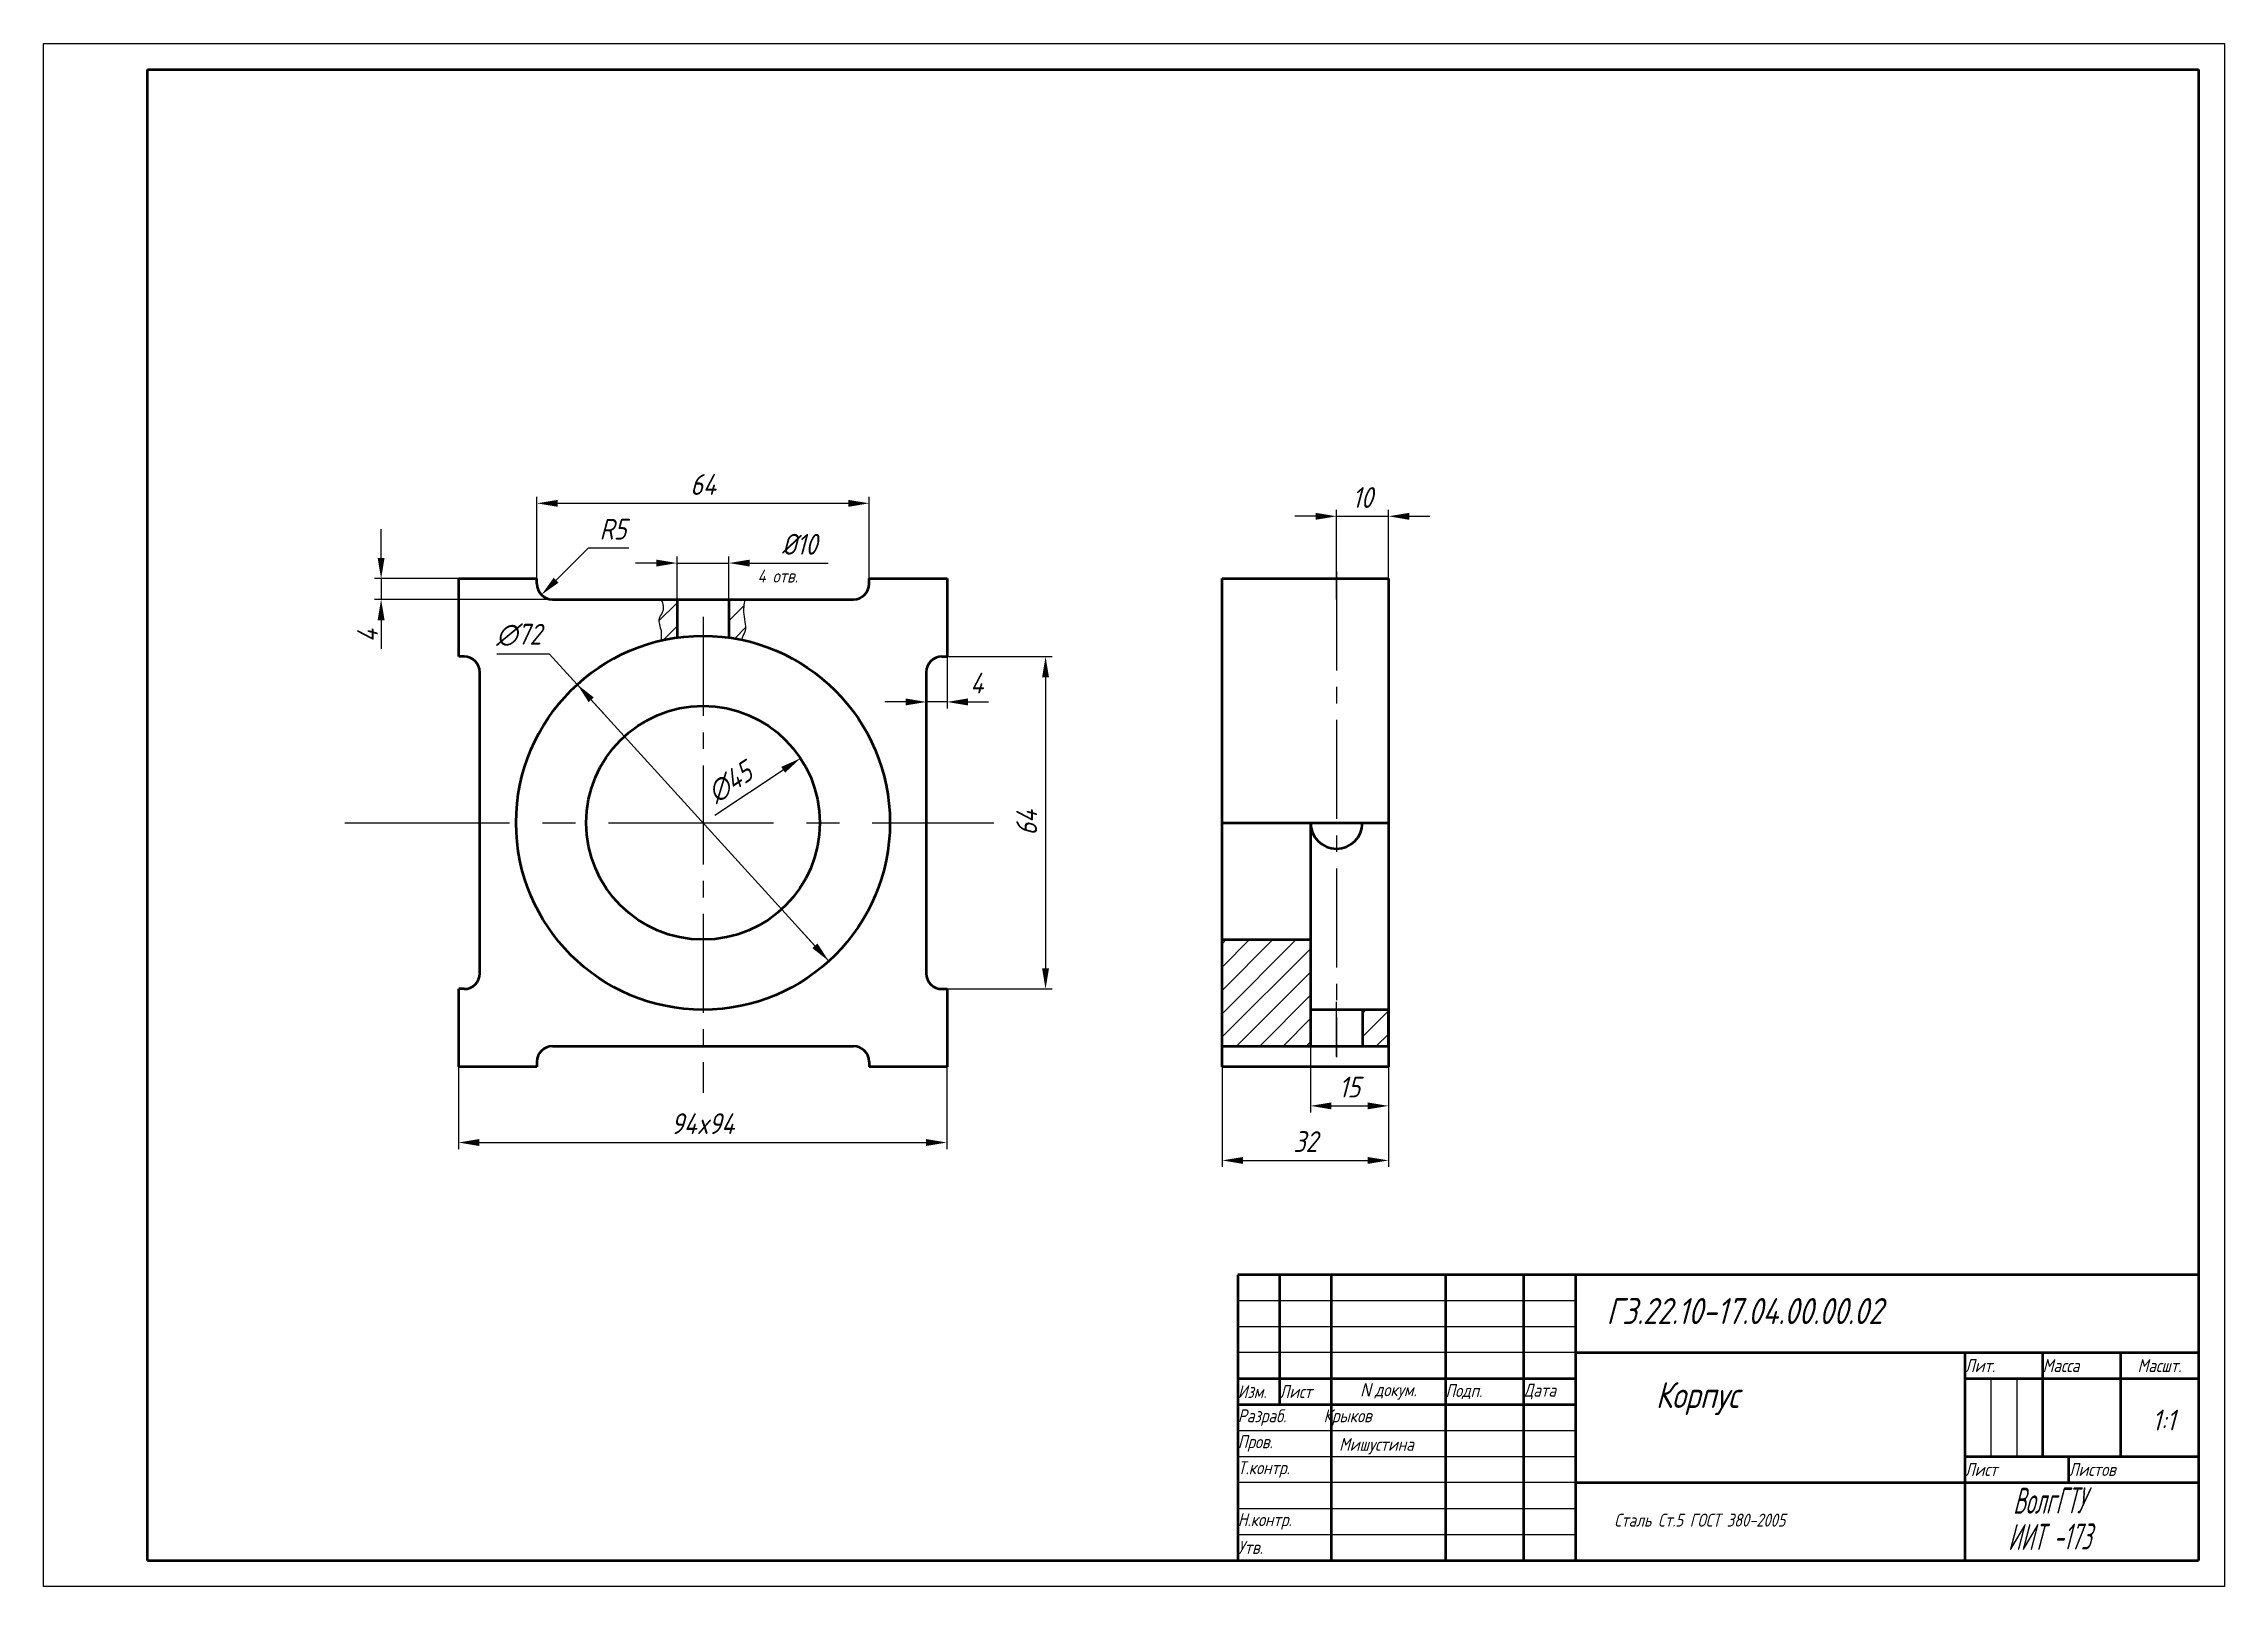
# Model space of a CAD drawing. Header units: millimetres. Extents: x -2923 to -2503, y -1923 to -1626.
import ezdxf

# ---------------------------------------------------------------- set-up
doc = ezdxf.new("R2010")
doc.units = ezdxf.units.MM
doc.linetypes.add('осевая', pattern=[50.8, 31.75, -6.35, 6.35, -6.35])
doc.linetypes.add('осевая2', pattern=[28.575, 19.05, -3.175, 3.175, -3.175])
for name, color, linetype, lineweight in [('Осевые', 7, 'осевая2', 25), ('Основные', 7, 'Continuous', 53), ('РАМКА', 7, 'Continuous', 53), ('РАМКА1', 7, 'Continuous', 25), ('текст', 7, 'Continuous', 25), ('Тонкие', 7, 'Continuous', 25)]:
    doc.layers.add(name, color=color, linetype=linetype, lineweight=lineweight)
doc.styles.add('ADRF1', font='simplex.shx', dxfattribs={"width": 0.8, "oblique": 15})
doc.styles.get("Standard").update_dxf_attribs({"font": '', "oblique": 15})
doc.styles.get('Standard').set_extended_font_data('GOST type A')
doc.dimstyles.new('SO-25', dxfattribs={"dimtxt": 4, "dimasz": 4, "dimexe": 1.25, "dimexo": 0, "dimgap": 1.625, "dimtad": 1, "dimtoh": 1, "dimdec": 0, "dimtxsty": 'ADRF1', "dimcen": 2.5, "dimadec": 0, "dimazin": 0, "dimtfac": 1, "dimtdec": 0, "dimtmove": 0, "dimatfit": 3, "dimfxl": 1, "dimarcsym": 0})

# ---------------------------------------------------------------- blocks, each defined once
blk = doc.blocks.new('*D71')
at = {"layer": 'Defpoints', "color": 0, "transparency": 16777216}
for p in [(-2843.3, -1823.37), (-2749.23, -1823.37), (-2749.23, -1837.93)]:
    blk.add_point(p, dxfattribs=at)
at = {"layer": 'Тонкие', "color": 0, "lineweight": -2, "transparency": 16777216}
for p, q in [((-2843.3, -1823.37), (-2843.3, -1839.18)), ((-2749.23, -1823.37), (-2749.23, -1839.18)), ((-2839.3, -1837.93), (-2753.23, -1837.93))]:
    blk.add_line(p, q, dxfattribs=at)
at = {"layer": 'Тонкие', "color": 0, "transparency": 16777216}
for points in [[(-2839.3, -1837.26), (-2839.3, -1838.59), (-2843.3, -1837.93)], [(-2753.23, -1837.26), (-2753.23, -1838.59), (-2749.23, -1837.93)]]:
    blk.add_solid(points, dxfattribs=at)
at = {"layer": 'Тонкие', "color": 0, "transparency": 16777216, "insert": (-2796.27, -1834.3), "char_height": 4, "attachment_point": 5, "style": 'ADRF1'}
blk.add_mtext('94x94', dxfattribs=at)
blk = doc.blocks.new('*D72')
at = {"layer": 'Defpoints', "color": 0, "transparency": 16777216}
for p in [(-2764.19, -1714.87), (-2828.19, -1729.37), (-2764.19, -1729.37)]:
    blk.add_point(p, dxfattribs=at)
at = {"layer": 'Тонкие', "color": 0, "lineweight": -2, "transparency": 16777216}
for p, q in [((-2828.19, -1729.37), (-2828.19, -1713.62)), ((-2824.19, -1714.87), (-2768.19, -1714.87)), ((-2764.19, -1729.37), (-2764.19, -1713.62))]:
    blk.add_line(p, q, dxfattribs=at)
at = {"layer": 'Тонкие', "color": 0, "transparency": 16777216}
for points in [[(-2824.19, -1714.21), (-2824.19, -1715.54), (-2828.19, -1714.87)], [(-2768.19, -1714.21), (-2768.19, -1715.54), (-2764.19, -1714.87)]]:
    blk.add_solid(points, dxfattribs=at)
at = {"layer": 'Тонкие', "color": 0, "transparency": 16777216, "insert": (-2796.19, -1711.25), "char_height": 4, "attachment_point": 5, "style": 'ADRF1'}
blk.add_mtext('64', dxfattribs=at)
blk = doc.blocks.new('*D73')
at = {"layer": 'Defpoints', "color": 0, "transparency": 16777216}
for p in [(-2791.19, -1726.37), (-2801.19, -1733.37), (-2791.19, -1733.37)]:
    blk.add_point(p, dxfattribs=at)
at = {"layer": 'Тонкие', "color": 0, "lineweight": -2, "transparency": 16777216}
for p, q in [((-2801.19, -1733.37), (-2801.19, -1725.12)), ((-2791.19, -1733.37), (-2791.19, -1725.12)), ((-2805.19, -1726.37), (-2809.19, -1726.37)), ((-2801.19, -1726.37), (-2791.19, -1726.37)), ((-2787.19, -1726.37), (-2772.06, -1726.37))]:
    blk.add_line(p, q, dxfattribs=at)
at = {"layer": 'Тонкие', "color": 0, "transparency": 16777216}
for points in [[(-2805.19, -1725.71), (-2805.19, -1727.04), (-2801.19, -1726.37)], [(-2787.19, -1725.71), (-2787.19, -1727.04), (-2791.19, -1726.37)]]:
    blk.add_solid(points, dxfattribs=at)
at = {"layer": 'Тонкие', "color": 0, "transparency": 16777216, "insert": (-2777.63, -1722.75), "char_height": 4, "attachment_point": 5, "style": 'ADRF1'}
blk.add_mtext('%%C10', dxfattribs=at)
blk = doc.blocks.new('*D74')
at = {"layer": 'Defpoints', "color": 0, "transparency": 16777216}
for p in [(-2825.19, -1730.37), (-2827.31, -1732.49)]:
    blk.add_point(p, dxfattribs=at)
at = {"layer": 'Тонкие', "color": 0, "lineweight": -2, "transparency": 16777216}
for p, q in [((-2818.29, -1723.48), (-2824.48, -1729.67)), ((-2810.49, -1723.48), (-2818.29, -1723.48))]:
    blk.add_line(p, q, dxfattribs=at)
at = {"layer": 'Тонкие', "color": 0, "transparency": 16777216}
blk.add_solid([(-2824.95, -1729.19), (-2824.01, -1730.14), (-2827.31, -1732.49)], dxfattribs=at)
at = {"layer": 'Тонкие', "color": 0, "transparency": 16777216, "insert": (-2813.54, -1719.85), "char_height": 4, "attachment_point": 5, "style": 'ADRF1'}
blk.add_mtext('R5', dxfattribs=at)
blk = doc.blocks.new('*D76')
at = {"layer": 'Defpoints', "color": 0, "transparency": 16777216}
for p in [(-2696.19, -1823.37), (-2664.19, -1823.37), (-2664.19, -1841.37)]:
    blk.add_point(p, dxfattribs=at)
at = {"layer": 'Тонкие', "color": 0, "lineweight": -2, "transparency": 16777216}
for p, q in [((-2696.19, -1823.37), (-2696.19, -1842.62)), ((-2664.19, -1823.37), (-2664.19, -1842.62)), ((-2692.19, -1841.37), (-2668.19, -1841.37))]:
    blk.add_line(p, q, dxfattribs=at)
at = {"layer": 'Тонкие', "color": 0, "transparency": 16777216}
for points in [[(-2692.19, -1840.71), (-2692.19, -1842.04), (-2696.19, -1841.37)], [(-2668.19, -1840.71), (-2668.19, -1842.04), (-2664.19, -1841.37)]]:
    blk.add_solid(points, dxfattribs=at)
at = {"layer": 'Тонкие', "color": 0, "transparency": 16777216, "insert": (-2680.19, -1837.75), "char_height": 4, "attachment_point": 5, "style": 'ADRF1'}
blk.add_mtext('32', dxfattribs=at)
blk = doc.blocks.new('*D77')
at = {"layer": 'Defpoints', "color": 0, "transparency": 16777216}
for p in [(-2679.19, -1819.37), (-2664.19, -1819.37), (-2664.19, -1830.87)]:
    blk.add_point(p, dxfattribs=at)
at = {"layer": 'Тонкие', "color": 0, "lineweight": -2, "transparency": 16777216}
for p, q in [((-2679.19, -1819.37), (-2679.19, -1832.12)), ((-2664.19, -1819.37), (-2664.19, -1832.12)), ((-2675.19, -1830.87), (-2668.19, -1830.87))]:
    blk.add_line(p, q, dxfattribs=at)
at = {"layer": 'Тонкие', "color": 0, "transparency": 16777216}
for points in [[(-2675.19, -1830.21), (-2675.19, -1831.54), (-2679.19, -1830.87)], [(-2668.19, -1830.21), (-2668.19, -1831.54), (-2664.19, -1830.87)]]:
    blk.add_solid(points, dxfattribs=at)
at = {"layer": 'Тонкие', "color": 0, "transparency": 16777216, "insert": (-2671.69, -1827.25), "char_height": 4, "attachment_point": 5, "style": 'ADRF1'}
blk.add_mtext('15', dxfattribs=at)
blk = doc.blocks.new('*D78')
at = {"layer": 'Defpoints', "color": 0, "transparency": 16777216}
for p in [(-2664.19, -1717.37), (-2674.19, -1733.37), (-2664.19, -1733.37)]:
    blk.add_point(p, dxfattribs=at)
at = {"layer": 'Тонкие', "color": 0, "lineweight": -2, "transparency": 16777216}
for p, q in [((-2678.19, -1717.37), (-2682.19, -1717.37)), ((-2674.19, -1733.37), (-2674.19, -1716.12)), ((-2674.19, -1717.37), (-2664.19, -1717.37)), ((-2664.19, -1733.37), (-2664.19, -1716.12)), ((-2660.19, -1717.37), (-2656.19, -1717.37))]:
    blk.add_line(p, q, dxfattribs=at)
at = {"layer": 'Тонкие', "color": 0, "transparency": 16777216}
for points in [[(-2678.19, -1716.71), (-2678.19, -1718.04), (-2674.19, -1717.37)], [(-2660.19, -1716.71), (-2660.19, -1718.04), (-2664.19, -1717.37)]]:
    blk.add_solid(points, dxfattribs=at)
at = {"layer": 'Тонкие', "color": 0, "transparency": 16777216, "insert": (-2669.19, -1713.75), "char_height": 4, "attachment_point": 5, "style": 'ADRF1'}
blk.add_mtext('10', dxfattribs=at)
blk = doc.blocks.new('*D80')
at = {"layer": 'Defpoints', "color": 0, "transparency": 16777216}
for p in [(-2749.19, -1744.37), (-2749.19, -1808.37), (-2730.22, -1808.37)]:
    blk.add_point(p, dxfattribs=at)
at = {"layer": 'Тонкие', "color": 0, "lineweight": -2, "transparency": 16777216}
for p, q in [((-2749.19, -1744.37), (-2728.97, -1744.37)), ((-2730.22, -1748.37), (-2730.22, -1804.37)), ((-2749.19, -1808.37), (-2728.97, -1808.37))]:
    blk.add_line(p, q, dxfattribs=at)
at = {"layer": 'Тонкие', "color": 0, "transparency": 16777216}
for points in [[(-2730.89, -1748.37), (-2729.56, -1748.37), (-2730.22, -1744.37)], [(-2730.89, -1804.37), (-2729.56, -1804.37), (-2730.22, -1808.37)]]:
    blk.add_solid(points, dxfattribs=at)
at = {"layer": 'Тонкие', "color": 0, "transparency": 16777216, "insert": (-2733.85, -1776.37), "char_height": 4, "attachment_point": 5, "rotation": 90, "style": 'ADRF1'}
blk.add_mtext('64', dxfattribs=at)
blk = doc.blocks.new('*D81')
at = {"layer": 'Defpoints', "color": 0, "transparency": 16777216}
for p in [(-2749.19, -1744.37), (-2753.19, -1747.37), (-2753.19, -1753.11)]:
    blk.add_point(p, dxfattribs=at)
at = {"layer": 'Тонкие', "color": 0, "lineweight": -2, "transparency": 16777216}
for p, q in [((-2749.19, -1744.37), (-2749.19, -1754.36)), ((-2753.19, -1747.37), (-2753.19, -1754.36)), ((-2757.19, -1753.11), (-2761.19, -1753.11)), ((-2749.19, -1753.11), (-2753.19, -1753.11)), ((-2745.19, -1753.11), (-2741.19, -1753.11))]:
    blk.add_line(p, q, dxfattribs=at)
at = {"layer": 'Тонкие', "color": 0, "transparency": 16777216}
for points in [[(-2757.19, -1752.44), (-2757.19, -1753.78), (-2753.19, -1753.11)], [(-2745.19, -1752.44), (-2745.19, -1753.78), (-2749.19, -1753.11)]]:
    blk.add_solid(points, dxfattribs=at)
at = {"layer": 'Тонкие', "color": 0, "transparency": 16777216, "insert": (-2743.48, -1749.49), "char_height": 4, "attachment_point": 5, "style": 'ADRF1'}
blk.add_mtext('4', dxfattribs=at)
blk = doc.blocks.new('*D82')
at = {"layer": 'Defpoints', "color": 0, "transparency": 16777216}
for p in [(-2777.42, -1763.96), (-2814.96, -1788.78)]:
    blk.add_point(p, dxfattribs=at)
at = {"layer": 'Тонкие', "color": 0, "lineweight": -2, "transparency": 16777216}
blk.add_line((-2793.93, -1774.88), (-2780.76, -1766.17), dxfattribs=at)
at = {"layer": 'Тонкие', "color": 0, "transparency": 16777216}
blk.add_solid([(-2781.13, -1765.61), (-2780.39, -1766.73), (-2777.42, -1763.96)], dxfattribs=at)
at = {"layer": 'Тонкие', "color": 0, "transparency": 16777216, "insert": (-2791.01, -1768.6), "char_height": 4, "attachment_point": 5, "rotation": 33.4709, "style": 'ADRF1'}
blk.add_mtext('∅45', dxfattribs=at)

msp = doc.modelspace()

# ---------------------------------------------------------------- hatches: boundary and pattern name
at = {"layer": 'Тонкие'}
h = msp.add_hatch(dxfattribs=at)
h.set_pattern_fill('ANSI31', color=256)
h.set_pattern_definition([(45, (-2923.1896, -1923.3732), (-2.245064, 2.245064), [])])
edge = h.paths.add_edge_path()
edge.add_line((-2801.19, -1733.37), (-2804.19, -1733.37))
edge.add_spline(control_points=[(-2804.19, -1733.37), (-2803.94, -1734.26), (-2803.57, -1735.6), (-2805.13, -1737.3), (-2804.27, -1739.26), (-2804.07, -1740.31), (-2804.44, -1741.29), (-2804.28, -1741.29)], knot_values=[0, 0, 0, 0, 2.53137, 3.825434, 6.293928, 7.630936, 8.113766, 8.113766, 8.113766, 8.113766], degree=3, periodic=0)
edge.add_arc((-2796.19, -1776.37), 36, 97.9836, 102.9927, ccw=False)
edge.add_line((-2801.19, -1740.72), (-2801.19, -1733.37))
edge = h.paths.add_edge_path()
edge.add_arc((-2796.19, -1776.37), 36, 77.7713, 82.0164, ccw=False)
edge.add_spline(control_points=[(-2788.56, -1741.19), (-2788.57, -1741.19), (-2789, -1741.04), (-2787.9, -1739.6), (-2788, -1738.15), (-2788.52, -1735.9), (-2788.31, -1734.32), (-2788.19, -1733.37)], knot_values=[0, 0, 0, 0, 0.007664, 1.265475, 3.106864, 5.053115, 7.898496, 7.898496, 7.898496, 7.898496], degree=3, periodic=0)
edge.add_line((-2788.19, -1733.37), (-2791.19, -1733.37))
edge.add_line((-2791.19, -1733.37), (-2791.19, -1740.72))

# ---------------------------------------------------------------- linework, layer by layer
at = {"layer": 'Осевые'}
for p, q in [((-2674.19, -1728), (-2674.19, -1821.5)), ((-2796.19, -1736.75), (-2796.19, -1828.37)), ((-2683.69, -1776.37), (-2696.19, -1776.37)), ((-2683.69, -1776.37), (-2664.19, -1776.37))]:
    msp.add_line(p, q, dxfattribs=at)
at = {"layer": 'Осевые', "linetype": 'осевая'}
msp.add_line((-2865.19, -1776.37), (-2740.19, -1776.37), dxfattribs=at)
at = {"layer": 'Основные'}
for p, q in [((-2843.19, -1729.37), (-2828.19, -1729.37)), ((-2843.19, -1744.37), (-2843.19, -1729.37)), ((-2828.19, -1730.37), (-2828.19, -1729.37)), ((-2764.19, -1730.37), (-2764.19, -1729.37)), ((-2764.19, -1729.37), (-2749.19, -1729.37)), ((-2749.19, -1729.37), (-2749.19, -1744.37)), ((-2696.19, -1823.37), (-2696.19, -1729.37)), ((-2696.19, -1729.37), (-2664.19, -1729.37)), ((-2664.19, -1729.37), (-2664.19, -1823.37)), ((-2825.19, -1733.37), (-2767.19, -1733.37)), ((-2801.19, -1733.37), (-2801.19, -1740.72)), ((-2791.19, -1733.37), (-2791.19, -1740.72)), ((-2842.19, -1744.37), (-2843.19, -1744.37)), ((-2750.19, -1744.37), (-2749.19, -1744.37)), ((-2839.19, -1805.37), (-2839.19, -1747.37)), ((-2753.19, -1747.37), (-2753.19, -1805.37)), ((-2696.19, -1776.37), (-2664.19, -1776.37)), ((-2679.19, -1776.37), (-2679.19, -1819.37)), ((-2696.19, -1798.87), (-2679.19, -1798.87)), ((-2843.19, -1823.37), (-2843.19, -1808.37)), ((-2842.19, -1808.37), (-2843.19, -1808.37)), ((-2750.19, -1808.37), (-2749.19, -1808.37)), ((-2749.19, -1808.37), (-2749.19, -1823.37)), ((-2669.19, -1812.37), (-2679.19, -1812.37)), ((-2664.19, -1812.37), (-2669.19, -1812.37)), ((-2669.19, -1812.37), (-2669.19, -1819.37)), ((-2664.19, -1819.37), (-2664.19, -1812.37)), ((-2828.19, -1822.37), (-2828.19, -1823.37)), ((-2825.19, -1819.37), (-2767.19, -1819.37)), ((-2764.19, -1822.37), (-2764.19, -1823.37)), ((-2696.19, -1819.37), (-2664.19, -1819.37)), ((-2828.19, -1823.37), (-2843.19, -1823.37)), ((-2749.19, -1823.37), (-2764.19, -1823.37)), ((-2664.19, -1823.37), (-2696.19, -1823.37))]:
    msp.add_line(p, q, dxfattribs=at)
for radius in [36, 22.5]:
    msp.add_circle((-2796.19, -1776.37), radius, dxfattribs=at)
for centre, radius, start, end in [((-2825.19, -1730.37), 3, 180, 270), ((-2767.19, -1730.37), 3, 270, 0), ((-2842.19, -1747.37), 3, 0, 90), ((-2750.19, -1747.37), 3, 90, 180), ((-2674.19, -1776.37), 5, 180, 0), ((-2842.19, -1805.37), 3, 270, 0), ((-2750.19, -1805.37), 3, 180, 270), ((-2825.19, -1822.37), 3, 90, 180), ((-2767.19, -1822.37), 3, 0, 90)]:
    msp.add_arc(centre, radius, start, end, dxfattribs=at)
at = {"layer": 'РАМКА'}
for p, q in [((-2903.19, -1631.37), (-2508.19, -1631.37)), ((-2903.19, -1918.37), (-2903.19, -1631.37)), ((-2508.19, -1631.37), (-2508.19, -1918.37)), ((-2693.19, -1863.37), (-2693.19, -1918.37)), ((-2508.19, -1863.37), (-2693.19, -1863.37)), ((-2685.19, -1863.37), (-2685.19, -1888.37)), ((-2675.19, -1863.37), (-2675.19, -1918.37)), ((-2653.19, -1863.37), (-2653.19, -1918.37)), ((-2638.19, -1863.37), (-2638.19, -1918.37)), ((-2628.19, -1863.37), (-2628.19, -1918.37)), ((-2628.19, -1878.37), (-2508.19, -1878.37)), ((-2553.19, -1878.37), (-2553.19, -1918.37)), ((-2538.19, -1878.37), (-2538.19, -1898.37)), ((-2523.19, -1878.37), (-2523.19, -1898.37)), ((-2693.19, -1883.37), (-2628.19, -1883.37)), ((-2553.19, -1883.37), (-2508.19, -1883.37)), ((-2693.19, -1888.37), (-2628.19, -1888.37)), ((-2553.19, -1898.37), (-2508.19, -1898.37)), ((-2533.19, -1898.37), (-2533.19, -1903.37)), ((-2628.19, -1903.37), (-2508.19, -1903.37)), ((-2903.19, -1918.37), (-2508.19, -1918.37))]:
    msp.add_line(p, q, dxfattribs=at)
at = {"layer": 'РАМКА1'}
for p, q in [((-2923.19, -1626.37), (-2503.19, -1626.37)), ((-2923.19, -1923.37), (-2923.19, -1626.37)), ((-2503.19, -1626.37), (-2503.19, -1923.37)), ((-2693.19, -1868.37), (-2628.19, -1868.37)), ((-2693.19, -1873.37), (-2628.19, -1873.37)), ((-2628.19, -1878.37), (-2693.19, -1878.37)), ((-2548.19, -1883.37), (-2548.19, -1898.37)), ((-2543.19, -1883.37), (-2543.19, -1898.37)), ((-2693.19, -1893.37), (-2628.19, -1893.37)), ((-2693.19, -1898.37), (-2628.19, -1898.37)), ((-2628.19, -1903.37), (-2693.19, -1903.37)), ((-2693.19, -1908.37), (-2628.19, -1908.37)), ((-2693.19, -1913.37), (-2628.19, -1913.37)), ((-2503.19, -1923.37), (-2923.19, -1923.37))]:
    msp.add_line(p, q, dxfattribs=at)
at = {"layer": 'Тонкие'}
for p, q in [((-2858.19, -1725.37), (-2858.19, -1719.87)), ((-2828.19, -1729.37), (-2859.44, -1729.37)), ((-2858.19, -1729.37), (-2858.19, -1733.37)), ((-2825.19, -1733.37), (-2859.44, -1733.37)), ((-2858.19, -1737.37), (-2858.19, -1742.87)), ((-2835.91, -1743.83), (-2825.8, -1743.83)), ((-2825.8, -1743.83), (-2823.11, -1746.78)), ((-2820.41, -1749.74), (-2823.11, -1746.78)), ((-2771.96, -1803), (-2820.41, -1749.74)), ((-2817.72, -1752.7), (-2815.03, -1755.66)), ((-2774.66, -1800.04), (-2777.35, -1797.09)), ((-2674.19, -1821.37), (-2674.19, -1810.87))]:
    msp.add_line(p, q, dxfattribs=at)
at = {"layer": 'Тонкие', "linetype": 'Continuous'}
for p, q in [((-2696.19, -1799.65), (-2695.42, -1798.87)), ((-2696.19, -1804.14), (-2690.93, -1798.87)), ((-2696.19, -1808.63), (-2686.44, -1798.87)), ((-2696.19, -1813.12), (-2681.95, -1798.87)), ((-2696.19, -1817.61), (-2679.19, -1800.61)), ((-2693.47, -1819.37), (-2679.19, -1805.1)), ((-2688.98, -1819.37), (-2679.19, -1809.59)), ((-2684.49, -1819.37), (-2679.19, -1814.08)), ((-2669.19, -1813.06), (-2668.51, -1812.37)), ((-2669.19, -1817.55), (-2664.19, -1812.55)), ((-2680, -1819.37), (-2679.19, -1818.57)), ((-2666.53, -1819.37), (-2664.19, -1817.04))]:
    msp.add_line(p, q, dxfattribs=at)
at = {"layer": 'Тонкие'}
for points, end_tangent in [([(-2804.19, -1733.37), (-2804.03, -1735.9), (-2804.65, -1737.03), (-2804.28, -1739.47), (-2804.28, -1740.81), (-2804.28, -1741.29)], (1, 0)), ([(-2788.19, -1733.37), (-2788.35, -1736.21), (-2788.05, -1738.14), (-2788.29, -1739.96), (-2788.57, -1741.19), (-2788.52, -1741.19)], (0.894539, 0.446989))]:
    msp.add_spline(points, degree=3, dxfattribs=dict(at, end_tangent=end_tangent))
for points in [[(-2858.86, -1725.37), (-2857.52, -1725.37), (-2858.19, -1729.37)], [(-2858.86, -1737.37), (-2857.52, -1737.37), (-2858.19, -1733.37)], [(-2817.23, -1752.25), (-2818.22, -1753.15), (-2820.41, -1749.74)], [(-2774.16, -1799.6), (-2775.15, -1800.49), (-2771.96, -1803)]]:
    msp.add_solid(points, dxfattribs=at)

# ---------------------------------------------------------------- texts
at = {"layer": 'текст', "attachment_point": 5, "style": 'ADRF1'}
for s, insert, char_height, width in [('\\pxqj;4 отв.', (-2778.19, -1728.87), 2.5, 15), ('\\pxqj;Лит.', (-2545.69, -1880.87), 2.5, 15), ('\\pxqj;Масса', (-2530.69, -1880.87), 2.5, 15), ('Масшт.', (-2515.69, -1880.87), 2.5, 15), ('\\pxqj;Изм.', (-2689.19, -1885.87), 2.5, 8), ('\\pxqj;Лист', (-2680.19, -1885.87), 2.5, 10), ('{\\fArial|b0|i0|c0|p34;N\\fArial|b0|i0|c204|p34; }докум.', (-2664.19, -1885.87), 2.5, 22), ('\\pxqj;Подп.', (-2645.69, -1885.87), 2.5, 15), ('\\pxqj;Дата', (-2633.19, -1885.87), 2.5, 10), ('\\pxqj;Разраб.', (-2684.19, -1890.87), 2.5, 18), ('\\pxqj;Крыков', (-2667.69, -1890.87), 2.5, 18), ('1:1', (-2514.88, -1891.36), 4, 15), ('\\pxqj;Пров.', (-2684.19, -1895.87), 2.5, 18), ('\\pxqj;Мишустина', (-2664.69, -1896.37), 2.5, 18), ('\\pxqj;Т.контр.', (-2684.19, -1900.87), 2.5, 18), ('\\pxqj;Лист', (-2543.19, -1900.87), 2.5, 20), ('\\pxqj;Листов', (-2520.69, -1900.87), 2.5, 25), ('\\pxqj;Н.контр.', (-2684.19, -1910.87), 2.5, 18), ('\\pxqj;Утв.', (-2684.19, -1915.87), 2.5, 18)]:
    msp.add_mtext(s, dxfattribs=dict(at, insert=insert, char_height=char_height, width=width))
at = {"layer": 'Тонкие', "oblique": 15, "width": 0.7}
for s, p in [('ВолгГТУ', (-2543.88, -1909.41)), ('ИИТ -173', (-2544.86, -1916.38))]:
    msp.add_text(s, height=5, rotation=0.421, dxfattribs=at).set_placement(p)
at = {"layer": 'Тонкие', "insert": (-2831.67, -1740.2), "char_height": 4, "attachment_point": 5, "style": 'ADRF1'}
msp.add_mtext('∅72', dxfattribs=at)
at = {"layer": 'Тонкие', "insert": (-2860.81, -1740.37), "char_height": 4, "attachment_point": 5, "rotation": 90, "style": 'ADRF1'}
msp.add_mtext('4', dxfattribs=at)
at = {"layer": 'Тонкие', "attachment_point": 1}
for s, width, heights, insert, char_height in [('ГЗ.22.10-17.04.00.00.02', 109.5691, [9.91], (-2622.19, -1867.87), 5), ('Корпус', 41.4844, [16.13], (-2612.69, -1884.04), 5), ('Сталь Ст.5 ГОСТ 380-2005', 63.3857, [5], (-2620.69, -1909.37), 2.5)]:
    msp.add_mtext_dynamic_manual_height_columns(s, width=width, gutter_width=12.5, heights=heights, dxfattribs=dict(at, insert=insert, char_height=char_height))

# ---------------------------------------------------------------- dimensions: what is measured, and where the dimension line sits
at = {"layer": 'Тонкие'}
for base, p1, p2, picture, middle in [((-2764.19, -1714.87), (-2828.19, -1729.37), (-2764.19, -1729.37), '*D72', (-2796.19, -1711.25)), ((-2664.19, -1717.37), (-2674.19, -1733.37), (-2664.19, -1733.37), '*D78', (-2669.19, -1713.75)), ((-2664.19, -1830.87), (-2679.19, -1819.37), (-2664.19, -1819.37), '*D77', (-2671.69, -1827.25)), ((-2664.19, -1841.37), (-2696.19, -1823.37), (-2664.19, -1823.37), '*D76', (-2680.19, -1837.75))]:
    dim = msp.add_linear_dim(base=base, p1=p1, p2=p2, dimstyle='SO-25', dxfattribs=at)
    dim.commit()
    dim.dimension.update_dxf_attribs({"geometry": picture, "text_midpoint": middle})
dim = msp.add_radius_dim(center=(-2825.19, -1730.37), mpoint=(-2827.31, -1732.49), text='R5', dimstyle='SO-25', dxfattribs=at)
dim.commit()
dim.dimension.update_dxf_attribs({"geometry": '*D74', "text_midpoint": (-2813.54, -1723.48), "dimtype": 164})
for base, p1, p2, text, picture, middle in [((-2791.19, -1726.37), (-2801.19, -1733.37), (-2791.19, -1733.37), '%%C<>', '*D73', (-2777.63, -1722.75)), ((-2749.23, -1837.93), (-2843.3, -1823.37), (-2749.23, -1823.37), '94x94', '*D71', (-2796.27, -1834.3))]:
    dim = msp.add_linear_dim(base=base, p1=p1, p2=p2, text=text, dimstyle='SO-25', dxfattribs=at)
    dim.commit()
    dim.dimension.update_dxf_attribs({"geometry": picture, "text_midpoint": middle})
dim = msp.add_linear_dim(base=(-2753.19, -1753.11), p1=(-2749.19, -1744.37), p2=(-2753.19, -1747.37), dimstyle='SO-25', override={"dimtmove": 2}, dxfattribs=at)
dim.commit()
dim.dimension.update_dxf_attribs({"geometry": '*D81', "text_midpoint": (-2743.48, -1749.49), "dimtype": 160})
dim = msp.add_linear_dim(base=(-2730.22, -1808.37), p1=(-2749.19, -1744.37), p2=(-2749.19, -1808.37), angle=90, dimstyle='SO-25', dxfattribs=at)
dim.commit()
dim.dimension.update_dxf_attribs({"geometry": '*D80', "text_midpoint": (-2733.85, -1776.37)})
dim = msp.add_diameter_dim_2p(p1=(-2814.96, -1788.78), p2=(-2777.42, -1763.96), dimstyle='SO-25', dxfattribs=at)
dim.commit()
dim.dimension.update_dxf_attribs({"geometry": '*D82', "text_midpoint": (-2789.01, -1771.63), "dimtype": 163})

doc.saveas('drawing.dxf')
